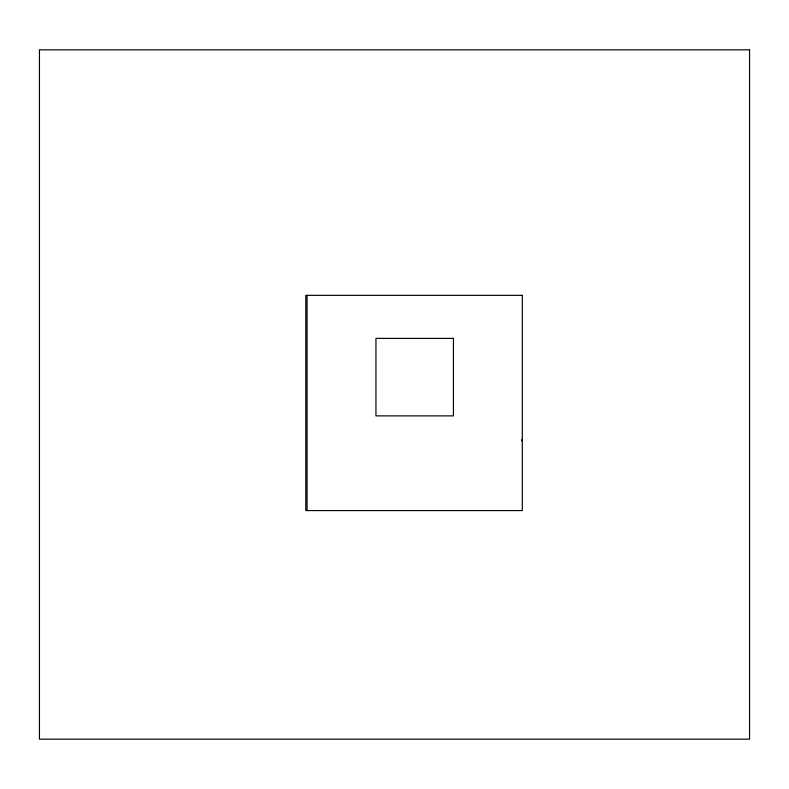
<?xml version="1.0" encoding="UTF-8"?>
<svg xmlns="http://www.w3.org/2000/svg" width="789" height="789" viewBox="0 0 789 789"><rect width="100%" height="100%" fill="white"/><g stroke="black" fill="none" stroke-linecap="round" stroke-linejoin="round"><path stroke-width="1.18" d="M307.079 295.342L307.079 510.572M749.55 49.825L39.45 49.825L39.45 739.175L749.55 739.175L749.55 49.825M522.308 295.342L305.787 295.342L305.787 510.572L522.308 510.572L522.308 295.342M453.438 338.392L375.949 338.392L375.949 415.872L453.438 415.872L453.438 338.392M522.052 439.848L521.963 440.706L522.052 439.848"/></g></svg>
